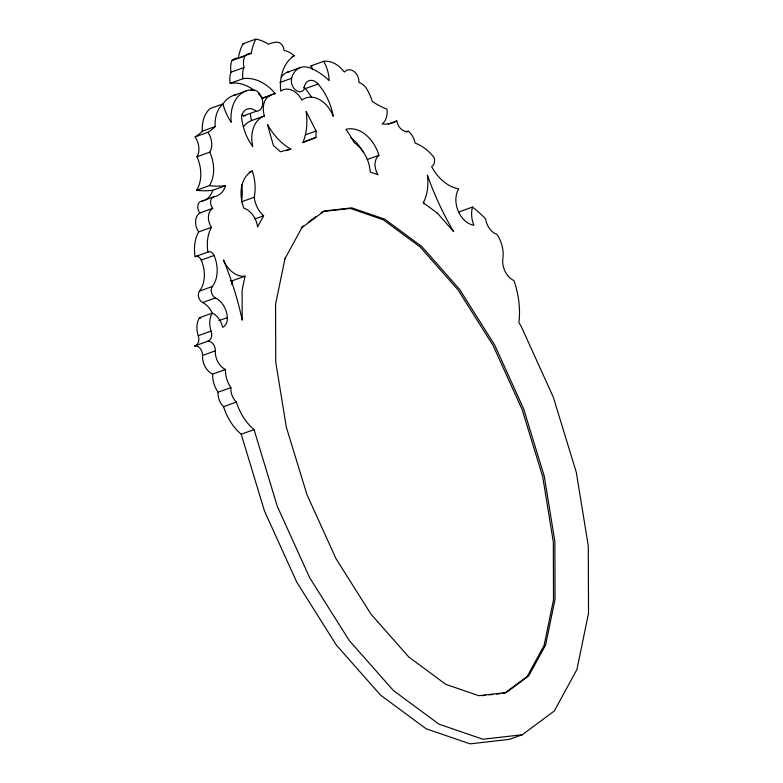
<?xml version="1.0" encoding="UTF-8"?>
<svg xmlns="http://www.w3.org/2000/svg" width="783" height="783" viewBox="0 0 783 783"><rect width="100%" height="100%" fill="white"/><g stroke="black" fill="none" stroke-linecap="round" stroke-linejoin="round"><path stroke-width="1.17" d="M315.989 137.465L316.097 131.035L306.124 111.352A54.722 39.228 70.2 0 1 302.835 142.672L315.989 137.465L303.158 142.075M231.455 284.307L232.179 280.784L245.01 276.174L242.113 290.268L242.201 320.198A245.95 176.302 70.2 0 0 223.468 259.976A24.498 17.559 70.2 0 0 245.01 276.174M252.322 171.027A41.499 29.744 70.2 0 1 254.221 197.247A22.57 16.179 70.2 0 0 263.617 215.824L257.597 226.864A19.184 13.751 70.2 0 0 243.885 208.209A31.193 22.364 70.2 0 1 252.322 171.027L249.111 172.182M301.357 227.432L303.305 225.984M308.179 222.372L315.97 216.607M320.844 212.996L322.792 211.547L350.275 208.425L383.259 219.749L420.265 247.095L458.084 289.935L493.094 345.489L522.124 409.48L542.727 476.818L553.336 542.022L553.522 599.739L544.107 645.437L527.155 676.512L504.751 693.112L502.363 693.386M202.357 131.192A31.486 22.57 70.2 0 1 210.138 108.573L222.969 103.953A31.486 22.57 70.2 0 0 215.188 126.582L202.357 131.192A63.521 45.531 70.2 0 1 195.084 136.917A15.866 11.373 70.2 0 1 196.983 156.757A32.044 22.971 70.2 0 1 196.592 190.23L209.433 185.62A109.796 78.701 70.2 0 0 225.592 185.649A24.283 17.412 70.2 0 1 214.356 196.621L201.525 201.231A7.419 5.315 70.2 0 0 197.845 205.704A7.419 5.315 70.2 0 0 199.871 212.947A13.174 9.435 70.2 0 0 198.647 231.944A36.762 26.348 70.2 0 0 195.094 256.677L207.926 252.057A5.775 4.14 70.2 0 1 214.092 255.483A29.059 20.828 70.2 0 1 212.32 286.5A6.89 4.943 70.2 0 0 215.491 297.931A19.007 13.624 70.2 0 1 227.383 317.585A12.146 8.711 70.2 0 1 222.607 327.314A16.815 12.048 70.2 0 0 212.359 313.092L199.518 317.702A19.506 13.977 70.2 0 0 198.256 335.721A8.74 6.264 70.2 0 1 194.654 345.969A7.673 5.501 70.2 0 1 202.523 355.462A15.709 11.256 70.2 0 0 212.633 374.098A22.267 15.963 70.2 0 0 218.075 392.205A13.957 10.003 70.2 0 0 223.547 406.69A46.344 33.219 70.2 0 0 241.223 434.222L264.458 510.966L296.845 582.346L336.416 645.143L380.499 695.079L426.069 728.738L470.045 743.85L509.41 739.367L522.241 734.757L554.315 710.984L576.924 669.553L588.513 613.285L588.297 546.005L576.298 472.306L553.327 397.206L520.949 325.826L518.884 322.557A72.848 52.216 70.2 0 0 513.942 280.588A17.324 12.42 70.2 0 1 502.862 258.498A26.573 19.046 70.2 0 0 496.921 234.323A15.895 11.393 70.2 0 1 485.587 218.77A149.299 107.026 70.2 0 0 472.531 207.055L459.699 211.664A22.864 16.384 70.2 0 0 459.347 213.045M238.6 56.748A54.379 38.984 70.2 0 1 242.975 43.76L255.806 39.15A41.519 29.764 70.2 0 1 268.422 44.279A41.959 30.077 70.2 0 1 277.172 42.184A7.38 5.295 70.2 0 1 284.043 50.484A23.813 17.069 70.2 0 1 294.222 55.857A43.124 30.909 70.2 0 0 280.715 91.141A19.741 14.153 70.2 0 1 301.876 100.087A27.591 19.771 70.2 0 1 333.284 116.295A50.484 36.184 70.2 0 0 318.094 84.016A11.814 8.466 70.2 0 0 308.796 80.757A11.814 8.466 70.2 0 0 304.058 89.565A9.376 6.724 70.2 0 1 295.211 89.771A9.376 6.724 70.2 0 1 291.619 78.28A22.824 16.355 70.2 0 1 309.451 67.769A63.11 45.238 70.2 0 1 329.163 80.688A30.449 21.826 70.2 0 0 323.673 61.319L310.841 65.929A30.449 21.826 70.2 0 1 312.407 68.943M239.441 57.658L251.206 53.43A54.379 38.984 70.2 0 1 255.806 39.15M254.123 90.299A47.088 33.757 70.2 0 0 230.153 83.311A18.352 13.154 70.2 0 1 231.054 72.173A18.43 13.213 70.2 0 1 231.964 60.575L244.795 55.965A15.18 10.884 70.2 0 1 251.206 53.43M231.054 72.173L243.895 67.553A18.43 13.213 70.2 0 1 244.795 55.965M292.079 56.63L294.222 55.857M230.153 83.311L242.984 78.701A47.088 33.757 70.2 0 1 275.224 93.51A39.414 28.257 70.2 0 0 269.381 95.82L261.894 98.511M287.224 72.281L300.055 67.671M233.442 95.487L246.283 90.867M250.58 90.593L252.713 89.82A11.031 7.908 70.2 0 1 262.569 100.557A11.031 7.908 70.2 0 1 256.207 111.264A13.81 9.895 70.2 0 0 241.604 117.039A43.486 31.173 70.2 0 0 252.772 146.597A29.999 21.503 70.2 0 1 264.419 115.943A18.518 13.272 70.2 0 1 269.381 95.82M279.864 82.509L291.619 78.28M261.874 98.237A39.414 28.257 70.2 0 1 262.393 98.12L275.224 93.51M303.843 87.226A11.814 8.466 70.2 0 1 305.262 88.626L318.094 84.016M241.888 114.778A13.81 9.895 70.2 0 1 243.376 115.874L256.207 111.264M195.084 136.917L207.916 132.307A63.521 45.531 70.2 0 0 215.188 126.582M243.493 126.817A29.999 21.503 70.2 0 1 251.588 120.553L264.419 115.943M196.983 156.757L209.815 152.137A15.866 11.373 70.2 0 0 207.916 132.307M305.409 134.872L316.097 131.035M286.461 150.59L290.738 149.054A56.454 40.462 70.2 0 1 267.453 124.419L273.375 145.462L280.412 151.755L290.738 149.054M388.211 123.998L396.766 120.925A11.05 7.928 70.2 0 0 408.364 131.27A15.249 10.933 70.2 0 1 415.098 143.064A46.04 33.003 70.2 0 1 434.134 157.549A8.427 6.039 70.2 0 1 431.599 166.603A41.577 29.803 70.2 0 0 458.779 188.869A21.728 15.572 70.2 0 0 458.133 210.901A21.728 15.572 70.2 0 0 473.872 225.25A22.864 16.384 70.2 0 1 472.531 207.055M196.592 190.23A109.796 78.701 70.2 0 0 212.761 190.259L225.592 185.649M406.22 132.043L408.364 131.27M199.871 212.947L212.702 208.327A7.419 5.315 70.2 0 1 210.676 201.084A7.419 5.315 70.2 0 1 214.356 196.621M241.389 201.867L254.221 197.247M367.158 159.566L378.923 155.337A14.065 10.081 70.2 0 0 377.993 174.707L370.271 172.054A30.234 21.679 70.2 0 0 354.073 142.575A80.326 57.58 70.2 0 0 345.929 129.361A33.062 23.696 70.2 0 1 378.923 155.337M198.647 231.944L211.479 227.334A13.174 9.435 70.2 0 1 212.702 208.327M255.062 218.907L263.617 215.824M195.094 256.677A5.775 4.14 70.2 0 1 201.26 260.093L214.092 255.483M211.85 312.221A19.007 13.624 70.2 0 0 202.66 302.541A6.89 4.943 70.2 0 1 199.489 291.11L212.32 286.5M202.66 302.541L215.491 297.931M218.829 320.658L227.383 317.585M198.256 335.721L211.087 331.101A19.506 13.977 70.2 0 1 212.359 313.092M194.654 345.969L207.485 341.359A8.74 6.264 70.2 0 0 211.087 331.101M202.523 355.462L215.354 350.843A15.709 11.256 70.2 0 0 225.465 369.488A22.267 15.963 70.2 0 0 230.907 387.595A13.957 10.003 70.2 0 0 236.378 402.08A46.344 33.219 70.2 0 0 254.054 429.613L277.299 506.356L309.676 577.737L349.247 640.533L393.33 690.459L438.901 724.128L482.876 739.24L522.241 734.757M212.633 374.098L225.465 369.488M218.075 392.205L230.907 387.595M223.547 406.69L236.378 402.08M241.223 434.222L254.054 429.613M482.044 695.695L485.626 695.284M489.218 694.883L492.801 694.472M496.383 694.061L499.975 693.65M350.882 137.857A33.062 23.696 70.2 0 1 362.813 151.853M199.518 317.702A16.815 12.048 70.2 0 1 200.702 318.329M207.485 341.359A7.673 5.501 70.2 0 1 215.354 350.843M396.766 120.925A44.191 31.682 70.2 0 1 382.035 123.988A17.843 12.792 70.2 0 0 386.968 109.16A88.283 63.286 70.2 0 1 372.434 101.526A47.509 34.051 70.2 0 0 366.826 89.086A13.654 9.787 70.2 0 0 358.947 82.528A9.973 7.155 70.2 0 0 353.985 71.419A11.598 8.31 70.2 0 0 344.354 72.065A28.893 20.71 70.2 0 0 323.673 61.319M242.984 78.701A18.352 13.154 70.2 0 1 243.895 67.553M252.713 89.82A36.253 25.986 70.2 0 0 231.239 122.305A43.985 31.526 70.2 0 1 222.969 103.953M209.815 152.137A32.044 22.971 70.2 0 1 209.433 185.62M207.926 252.057A36.762 26.348 70.2 0 1 211.479 227.334M201.26 260.093A29.059 20.828 70.2 0 1 199.489 291.11M204.02 200.546A24.283 17.412 70.2 0 1 201.525 201.231M212.761 190.259A24.283 17.412 70.2 0 1 205.205 200.017M223.165 103.738A36.253 25.986 70.2 0 1 236.593 94.684M245.412 115.502A11.031 7.908 70.2 0 1 243.376 115.874M251.588 120.553A18.518 13.272 70.2 0 1 250.472 114.387M258.4 93.901A47.088 33.757 70.2 0 1 262.393 98.12M231.964 60.575A15.18 10.884 70.2 0 1 238.375 58.04M242.975 43.76A41.519 29.764 70.2 0 1 244.032 43.946M305.262 88.626A50.484 36.184 70.2 0 1 311.585 97.356M281.381 77.047A22.824 16.355 70.2 0 1 288.986 71.742M310.841 65.929A28.893 20.71 70.2 0 1 312.603 65.801M424.161 203.913A231.739 166.113 70.2 0 1 423.319 202.004M241.644 184.543A41.499 29.744 70.2 0 1 241.751 199.822M232.179 280.784A24.498 17.559 70.2 0 1 230.173 280.891M284.973 258.674L275.557 304.372L275.743 362.089L286.353 427.293L306.956 494.621L335.985 558.622L370.995 614.175L408.814 657.015L445.821 684.352L478.805 695.686L506.298 692.554L528.691 675.954L545.653 644.879L555.059 599.181L554.883 541.464L544.263 476.26L523.67 408.932L494.641 344.931L459.621 289.377L421.812 246.537L384.796 219.201L351.821 207.867L324.328 210.999L301.925 227.599L284.973 258.674M437.296 213.093L423.349 202.797A45.952 32.945 70.2 0 0 427.391 175.069A231.739 166.113 70.2 0 0 453.543 231.504L437.296 213.093"/></g></svg>
